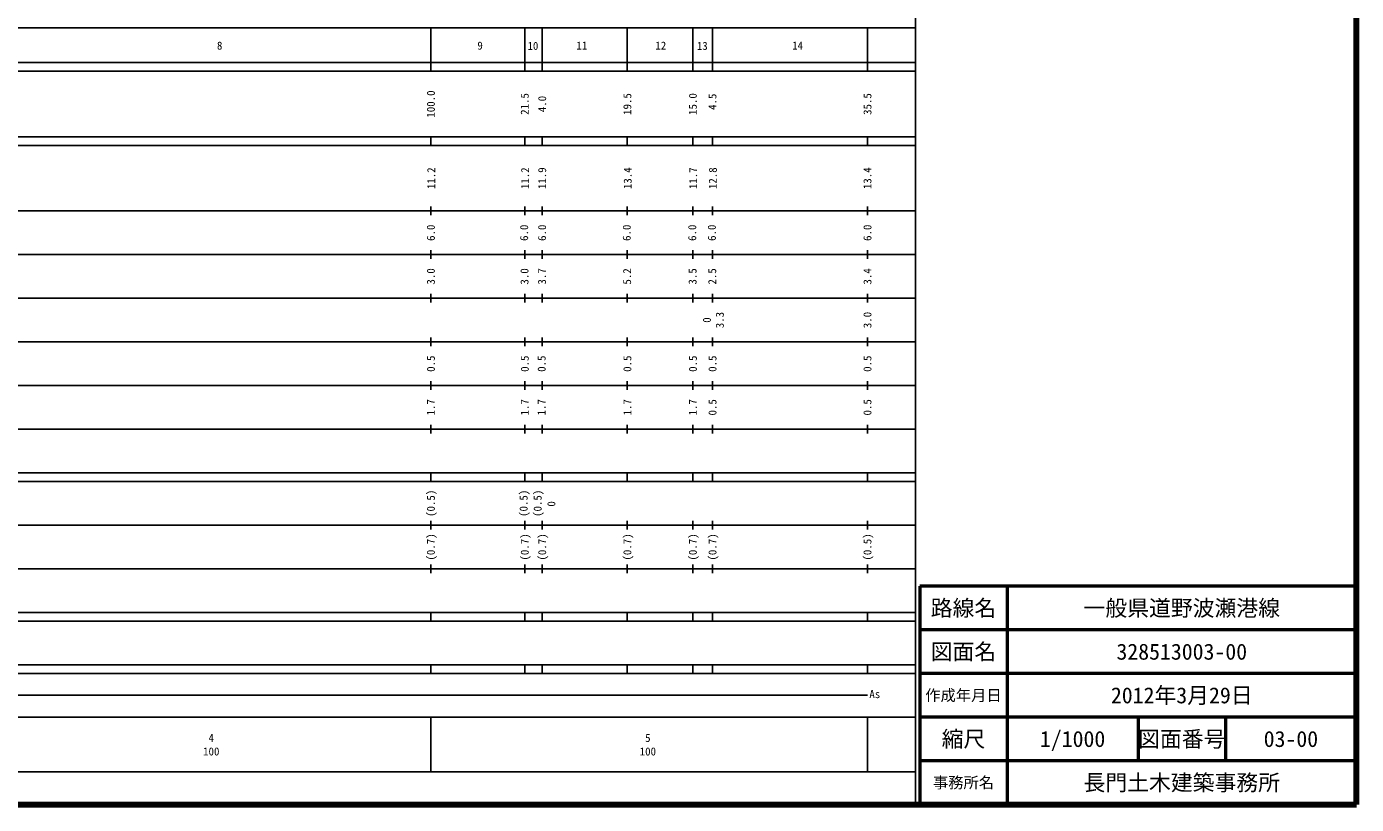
# Model space of a CAD drawing. Units: millimetres on the paper, enlarged 1000 times. Extents: x 40000 to 680000, y 20000 to 380000.
# Drawn here: x 375413 to 680000, y 20000 to 198249 of the extents above; entities that cross this region are included whole.
import ezdxf
from ezdxf.enums import TextEntityAlignment as Align

# ---------------------------------------------------------------- set-up
doc = ezdxf.new("R2010")
doc.units = ezdxf.units.MM
doc.header["$LTSCALE"] = 1000
for name, color, linetype, lineweight in [('M-TTL', 2, 'Continuous', 140), ('M-TTL-BAND', 7, 'Continuous', 25), ('M-TTL-FRAM', 2, 'Continuous', 50), ('M-TTL-LINE', 7, 'Continuous', 50), ('M-TTL-TXT', 7, 'Continuous', 13)]:
    doc.layers.add(name, color=color, linetype=linetype, lineweight=lineweight)
doc.styles.add('ＭＳ ゴシック', font='')
doc.styles.get('ＭＳ ゴシック').set_extended_font_data('MS Gothic')

msp = doc.modelspace()

# ---------------------------------------------------------------- linework, layer by layer
at = {"layer": 'M-TTL'}
for p, q in [((680000, 20000), (680000, 380000)), ((40000, 20000), (680000, 20000))]:
    msp.add_line(p, q, dxfattribs=at)
at = {"layer": 'M-TTL-BAND'}
for p, q in [((579000, 20000), (579000, 370000)), ((579000, 198000), (68000, 198000)), ((468000, 198000), (468000, 188000)), ((489500, 198000), (489500, 188000)), ((493500, 198000), (493500, 188000)), ((513000, 198000), (513000, 188000)), ((528000, 198000), (528000, 188000)), ((532500, 198000), (532500, 188000)), ((568000, 198000), (568000, 188000)), ((579000, 190000), (58000, 190000)), ((579000, 188000), (58000, 188000)), ((579000, 173000), (58000, 173000)), ((579000, 171000), (58000, 171000)), ((468000, 171000), (468000, 173000)), ((489500, 173000), (489500, 171000)), ((493500, 173000), (493500, 171000)), ((513000, 173000), (513000, 171000)), ((528000, 173000), (528000, 171000)), ((532500, 173000), (532500, 171000)), ((568000, 171000), (568000, 173000)), ((579000, 156000), (58000, 156000)), ((468000, 155000), (468000, 157000)), ((489500, 157000), (489500, 155000)), ((493500, 157000), (493500, 155000)), ((513000, 157000), (513000, 155000)), ((528000, 157000), (528000, 155000)), ((532500, 157000), (532500, 155000)), ((568000, 155000), (568000, 157000)), ((468000, 145000), (468000, 147000)), ((489500, 147000), (489500, 145000)), ((493500, 147000), (493500, 145000)), ((513000, 147000), (513000, 145000)), ((528000, 147000), (528000, 145000)), ((532500, 147000), (532500, 145000)), ((568000, 145000), (568000, 147000)), ((579000, 146000), (58000, 146000)), ((579000, 136000), (58000, 136000)), ((468000, 135000), (468000, 137000)), ((489500, 137000), (489500, 135000)), ((493500, 137000), (493500, 135000)), ((513000, 137000), (513000, 135000)), ((528000, 137000), (528000, 135000)), ((532500, 137000), (532500, 135000)), ((568000, 135000), (568000, 137000)), ((579000, 126000), (58000, 126000)), ((468000, 125000), (468000, 127000)), ((489500, 127000), (489500, 125000)), ((493500, 127000), (493500, 125000)), ((513000, 127000), (513000, 125000)), ((528000, 127000), (528000, 125000)), ((532500, 127000), (532500, 125000)), ((568000, 125000), (568000, 127000)), ((579000, 116000), (58000, 116000)), ((468000, 115000), (468000, 117000)), ((489500, 117000), (489500, 115000)), ((493500, 117000), (493500, 115000)), ((513000, 117000), (513000, 115000)), ((528000, 117000), (528000, 115000)), ((532500, 117000), (532500, 115000)), ((568000, 115000), (568000, 117000)), ((468000, 105000), (468000, 107000)), ((489500, 107000), (489500, 105000)), ((493500, 107000), (493500, 105000)), ((513000, 107000), (513000, 105000)), ((528000, 107000), (528000, 105000)), ((532500, 107000), (532500, 105000)), ((568000, 105000), (568000, 107000)), ((579000, 106000), (58000, 106000)), ((579000, 96000), (58000, 96000)), ((468000, 94000), (468000, 96000)), ((489500, 96000), (489500, 94000)), ((493500, 96000), (493500, 94000)), ((513000, 96000), (513000, 94000)), ((528000, 96000), (528000, 94000)), ((532500, 96000), (532500, 94000)), ((568000, 94000), (568000, 96000)), ((579000, 94000), (58000, 94000)), ((579000, 84000), (58000, 84000)), ((468000, 83000), (468000, 85000)), ((489500, 85000), (489500, 83000)), ((493500, 85000), (493500, 83000)), ((513000, 85000), (513000, 83000)), ((528000, 85000), (528000, 83000)), ((532500, 85000), (532500, 83000)), ((568000, 83000), (568000, 85000)), ((579000, 74000), (58000, 74000)), ((468000, 73000), (468000, 75000)), ((489500, 75000), (489500, 73000)), ((493500, 75000), (493500, 73000)), ((513000, 75000), (513000, 73000)), ((528000, 75000), (528000, 73000)), ((532500, 75000), (532500, 73000)), ((568000, 73000), (568000, 75000)), ((579000, 64000), (58000, 64000)), ((468000, 62000), (468000, 64000)), ((489500, 64000), (489500, 62000)), ((493500, 64000), (493500, 62000)), ((513000, 64000), (513000, 62000)), ((528000, 64000), (528000, 62000)), ((532500, 64000), (532500, 62000)), ((568000, 62000), (568000, 64000)), ((579000, 62000), (58000, 62000)), ((579000, 52000), (58000, 52000)), ((468000, 50000), (468000, 52000)), ((489500, 52000), (489500, 50000)), ((493500, 52000), (493500, 50000)), ((513000, 52000), (513000, 50000)), ((528000, 52000), (528000, 50000)), ((532500, 52000), (532500, 50000)), ((568000, 50000), (568000, 52000)), ((579000, 50000), (58000, 50000)), ((568000, 45000), (67978, 45000)), ((579000, 40000), (58000, 40000)), ((468000, 40000), (468000, 27500)), ((568000, 40000), (568000, 27500)), ((579000, 27500), (68000, 27500))]:
    msp.add_line(p, q, dxfattribs=at)
at = {"layer": 'M-TTL-FRAM'}
for p, q in [((680000, 70000), (580000, 70000)), ((580000, 70000), (580000, 20000))]:
    msp.add_line(p, q, dxfattribs=at)
at = {"layer": 'M-TTL-LINE'}
for p, q in [((600000, 70000), (600000, 20000)), ((680000, 60000), (580000, 60000)), ((680000, 50000), (580000, 50000)), ((680000, 40000), (580000, 40000)), ((630000, 40000), (630000, 30000)), ((650000, 40000), (650000, 30000)), ((680000, 30000), (580000, 30000))]:
    msp.add_line(p, q, dxfattribs=at)

# ---------------------------------------------------------------- texts
at = {"layer": 'M-TTL-BAND', "style": 'ＭＳ ゴシック'}
for s, p in [('8', (419635, 193892)), ('9', (479286, 193892)), ('10', (491382, 193820)), ('11', (502595, 193892)), ('12', (520673, 193892)), ('13', (530179, 193820)), ('14', (552003, 193892)), ('As', (569688, 45282)), ('4', (417712, 35238)), ('5', (517712, 35238)), ('100', (417712, 32131)), ('100', (517712, 32131))]:
    msp.add_text(s, height=1833, dxfattribs=at).set_placement(p, align=Align.MIDDLE_CENTER)
for s, p in [('100.0', (468000, 180500)), ('21.5', (489500, 180516)), ('19.5', (513000, 180500)), ('15.0', (528000, 180500)), ('35.5', (568000, 180500)), ('4.0', (493500, 180500)), ('4.5', (532500, 181016)), ('11.2', (468084, 163500)), ('11.2', (489584, 163500)), ('11.9', (493500, 163500)), ('13.4', (513084, 163500)), ('11.7', (528084, 163500)), ('12.8', (532584, 163500)), ('13.4', (568000, 163500)), ('6.0', (468000, 151000)), ('6.0', (489363, 151000)), ('6.0', (493478, 151000)), ('6.0', (512863, 151000)), ('6.0', (527863, 151000)), ('6.0', (532363, 151000)), ('6.0', (568000, 151000)), ('3.0', (468000, 141000)), ('3.0', (489448, 141000)), ('3.7', (493460, 141000)), ('5.2', (512948, 141000)), ('3.5', (527948, 141000)), ('2.5', (532448, 141000)), ('3.4', (568000, 141000)), ('0', (531232, 131000)), ('3.3', (534181, 131000)), ('3.0', (568000, 131000)), ('0.5', (468000, 121000)), ('0.5', (489510, 121000)), ('0.5', (493370, 121000)), ('0.5', (513010, 121000)), ('0.5', (528010, 121000)), ('0.5', (532510, 121000)), ('0.5', (568000, 121000)), ('1.7', (468000, 111000)), ('1.7', (489510, 111000)), ('1.7', (493370, 111000)), ('1.7', (513010, 111000)), ('1.7', (528010, 111000)), ('0.5', (532510, 111000)), ('0.5', (568000, 111000)), ('(0.5)', (468000, 89000)), ('(0.5)', (489242, 89000)), ('(0.5)', (492454, 89000)), ('0', (495594, 88866)), ('(0.7)', (468000, 79000)), ('(0.7)', (489500, 79000)), ('(0.7)', (493500, 79000)), ('(0.7)', (513000, 79000)), ('(0.7)', (528000, 79000)), ('(0.7)', (532510, 79000)), ('(0.5)', (568000, 79000))]:
    msp.add_text(s, height=1833, rotation=90, dxfattribs=at).set_placement(p, align=Align.MIDDLE_CENTER)
at = {"layer": 'M-TTL-TXT', "style": 'ＭＳ ゴシック'}
for s, height, p in [('路線名', 3666, (590000, 65000)), ('一般県道野波瀬港線', 3666, (640000, 65000)), ('図面名', 3666, (590000, 55000)), ('328513003-00', 3666, (640000, 55000)), ('作成年月日', 2566, (590000, 45000)), ('2012年3月29日', 3666, (640000, 45000)), ('縮尺', 3666, (590000, 35000)), ('1/1000', 3666, (615000, 35000)), ('図面番号', 3666, (640000, 35000)), ('03-00', 3666, (665000, 35000)), ('事務所名', 2566, (590000, 25000)), ('長門土木建築事務所', 3666, (640000, 25000))]:
    msp.add_text(s, height=height, dxfattribs=at).set_placement(p, align=Align.MIDDLE_CENTER)

doc.saveas('drawing.dxf')
